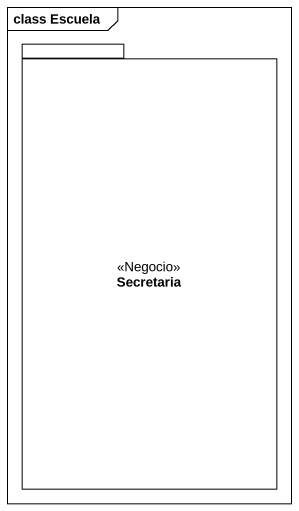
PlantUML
@startuml
mainframe class Escuela
package Secretaria <<Negocio>> {
}
@enduml
